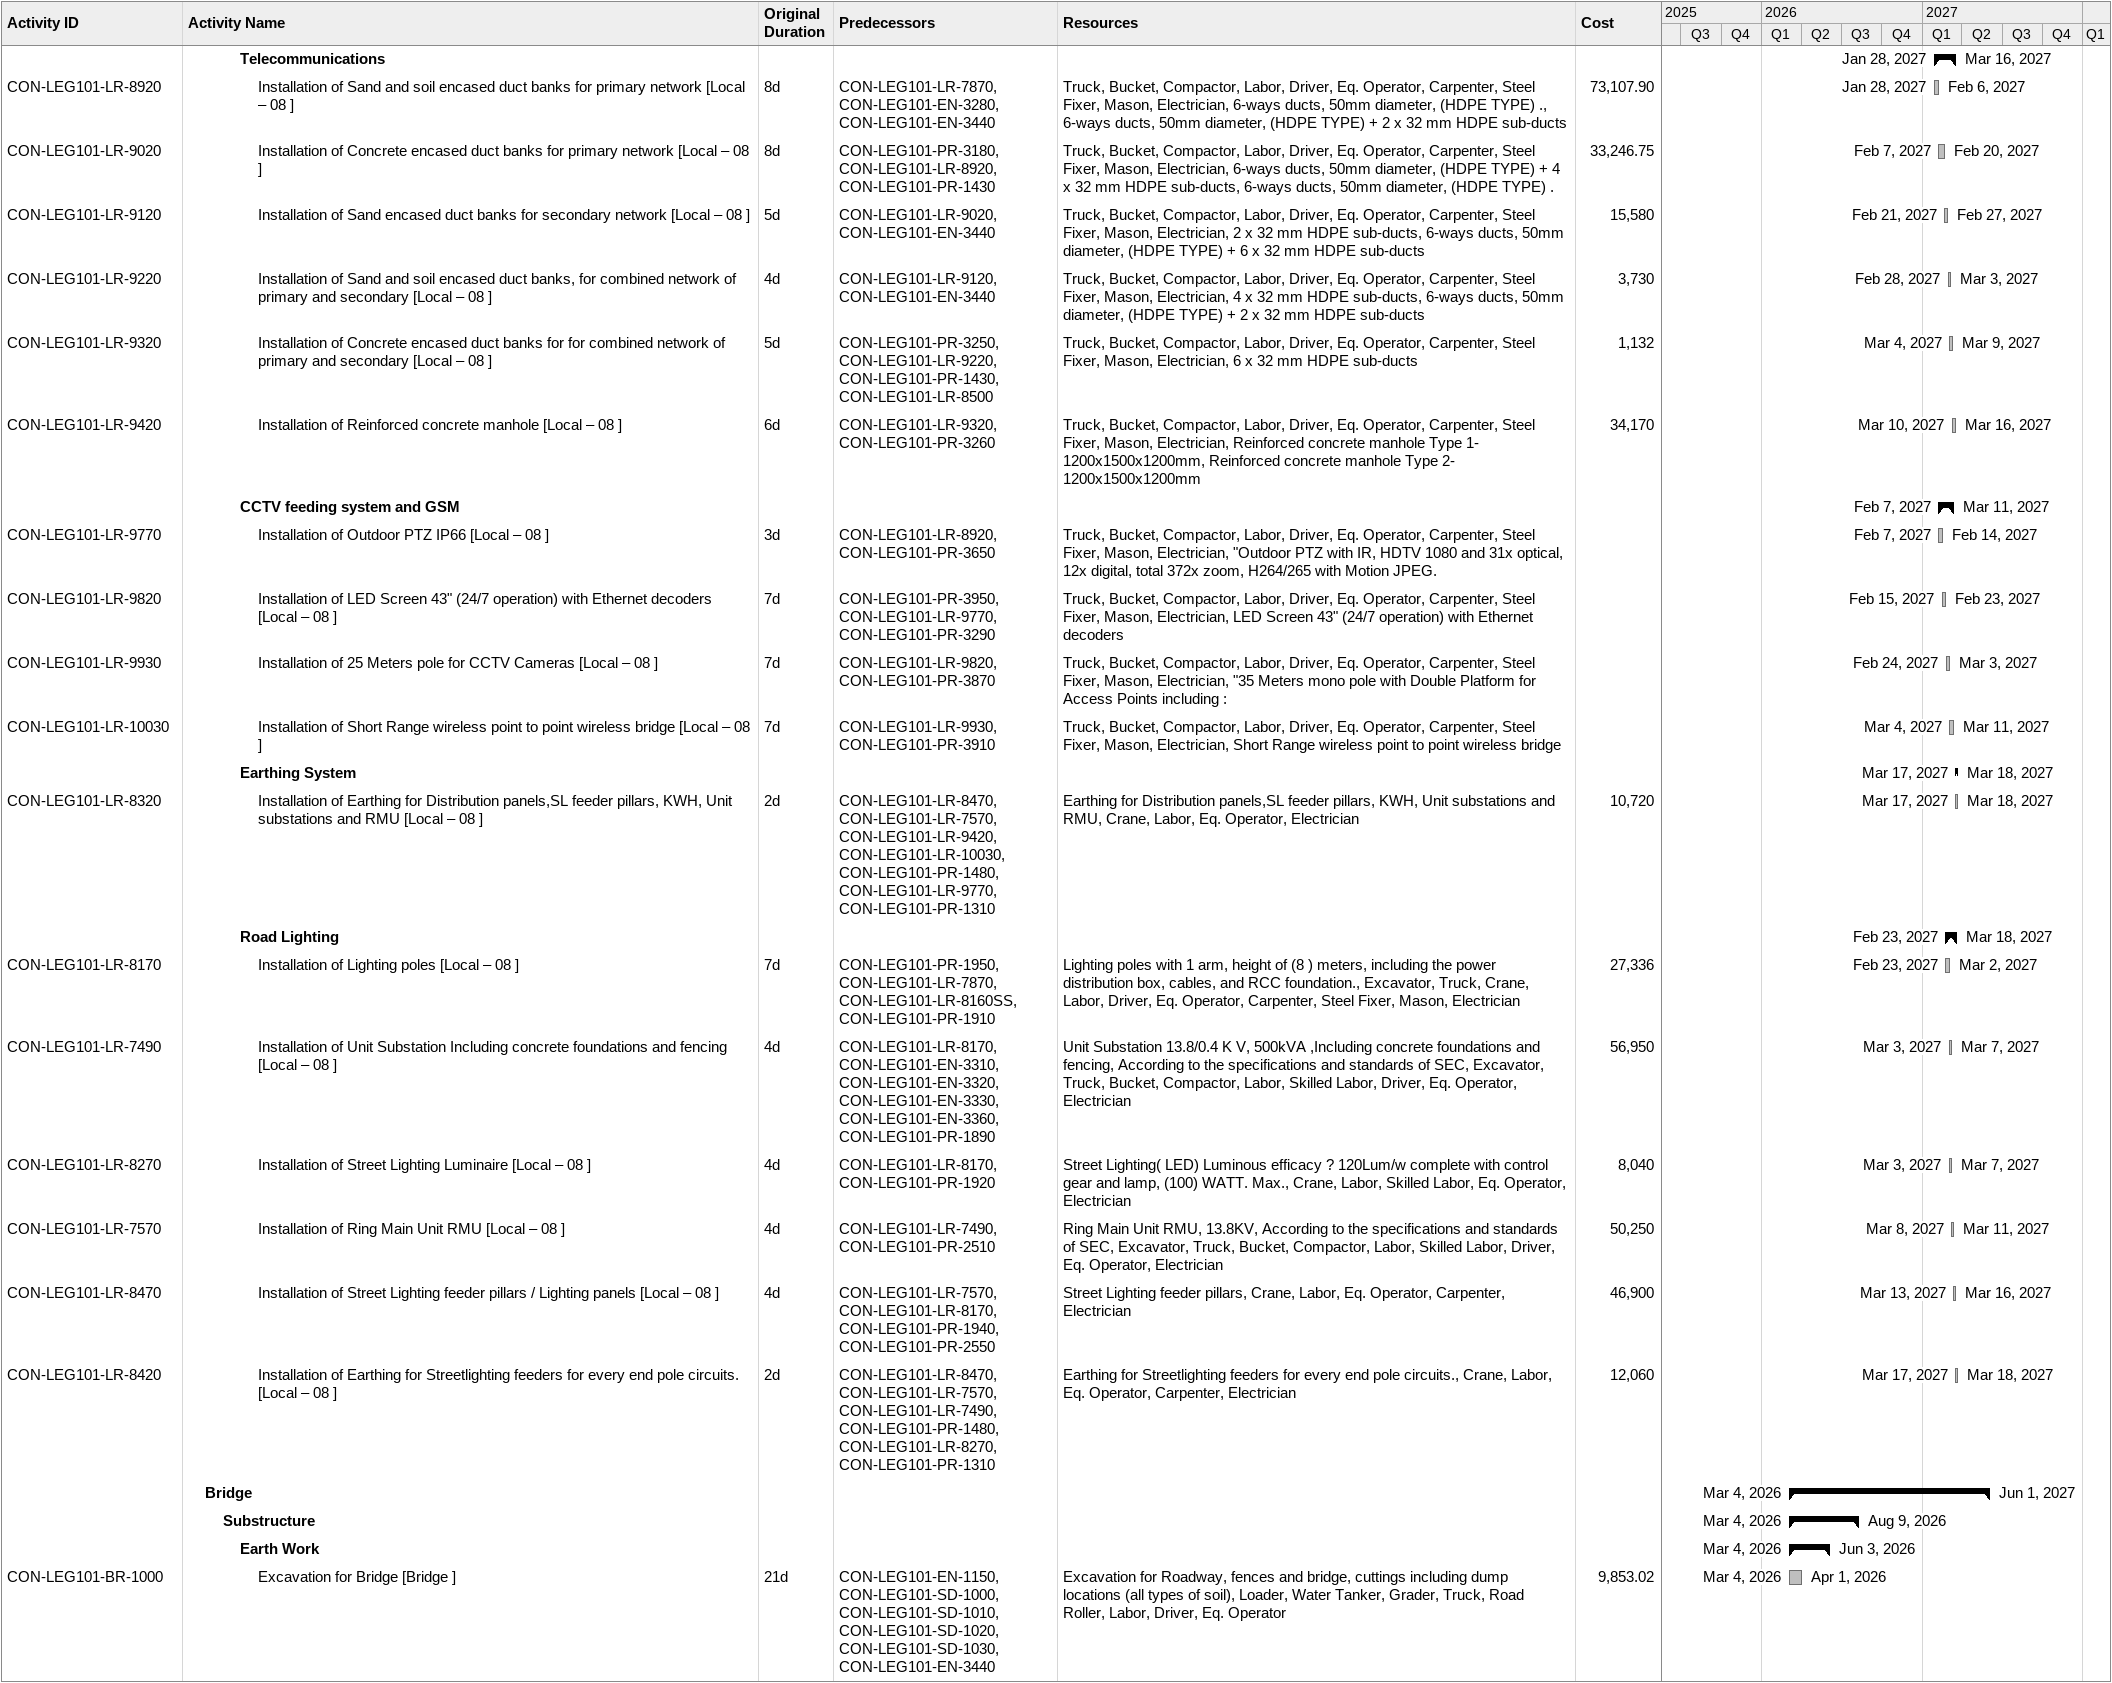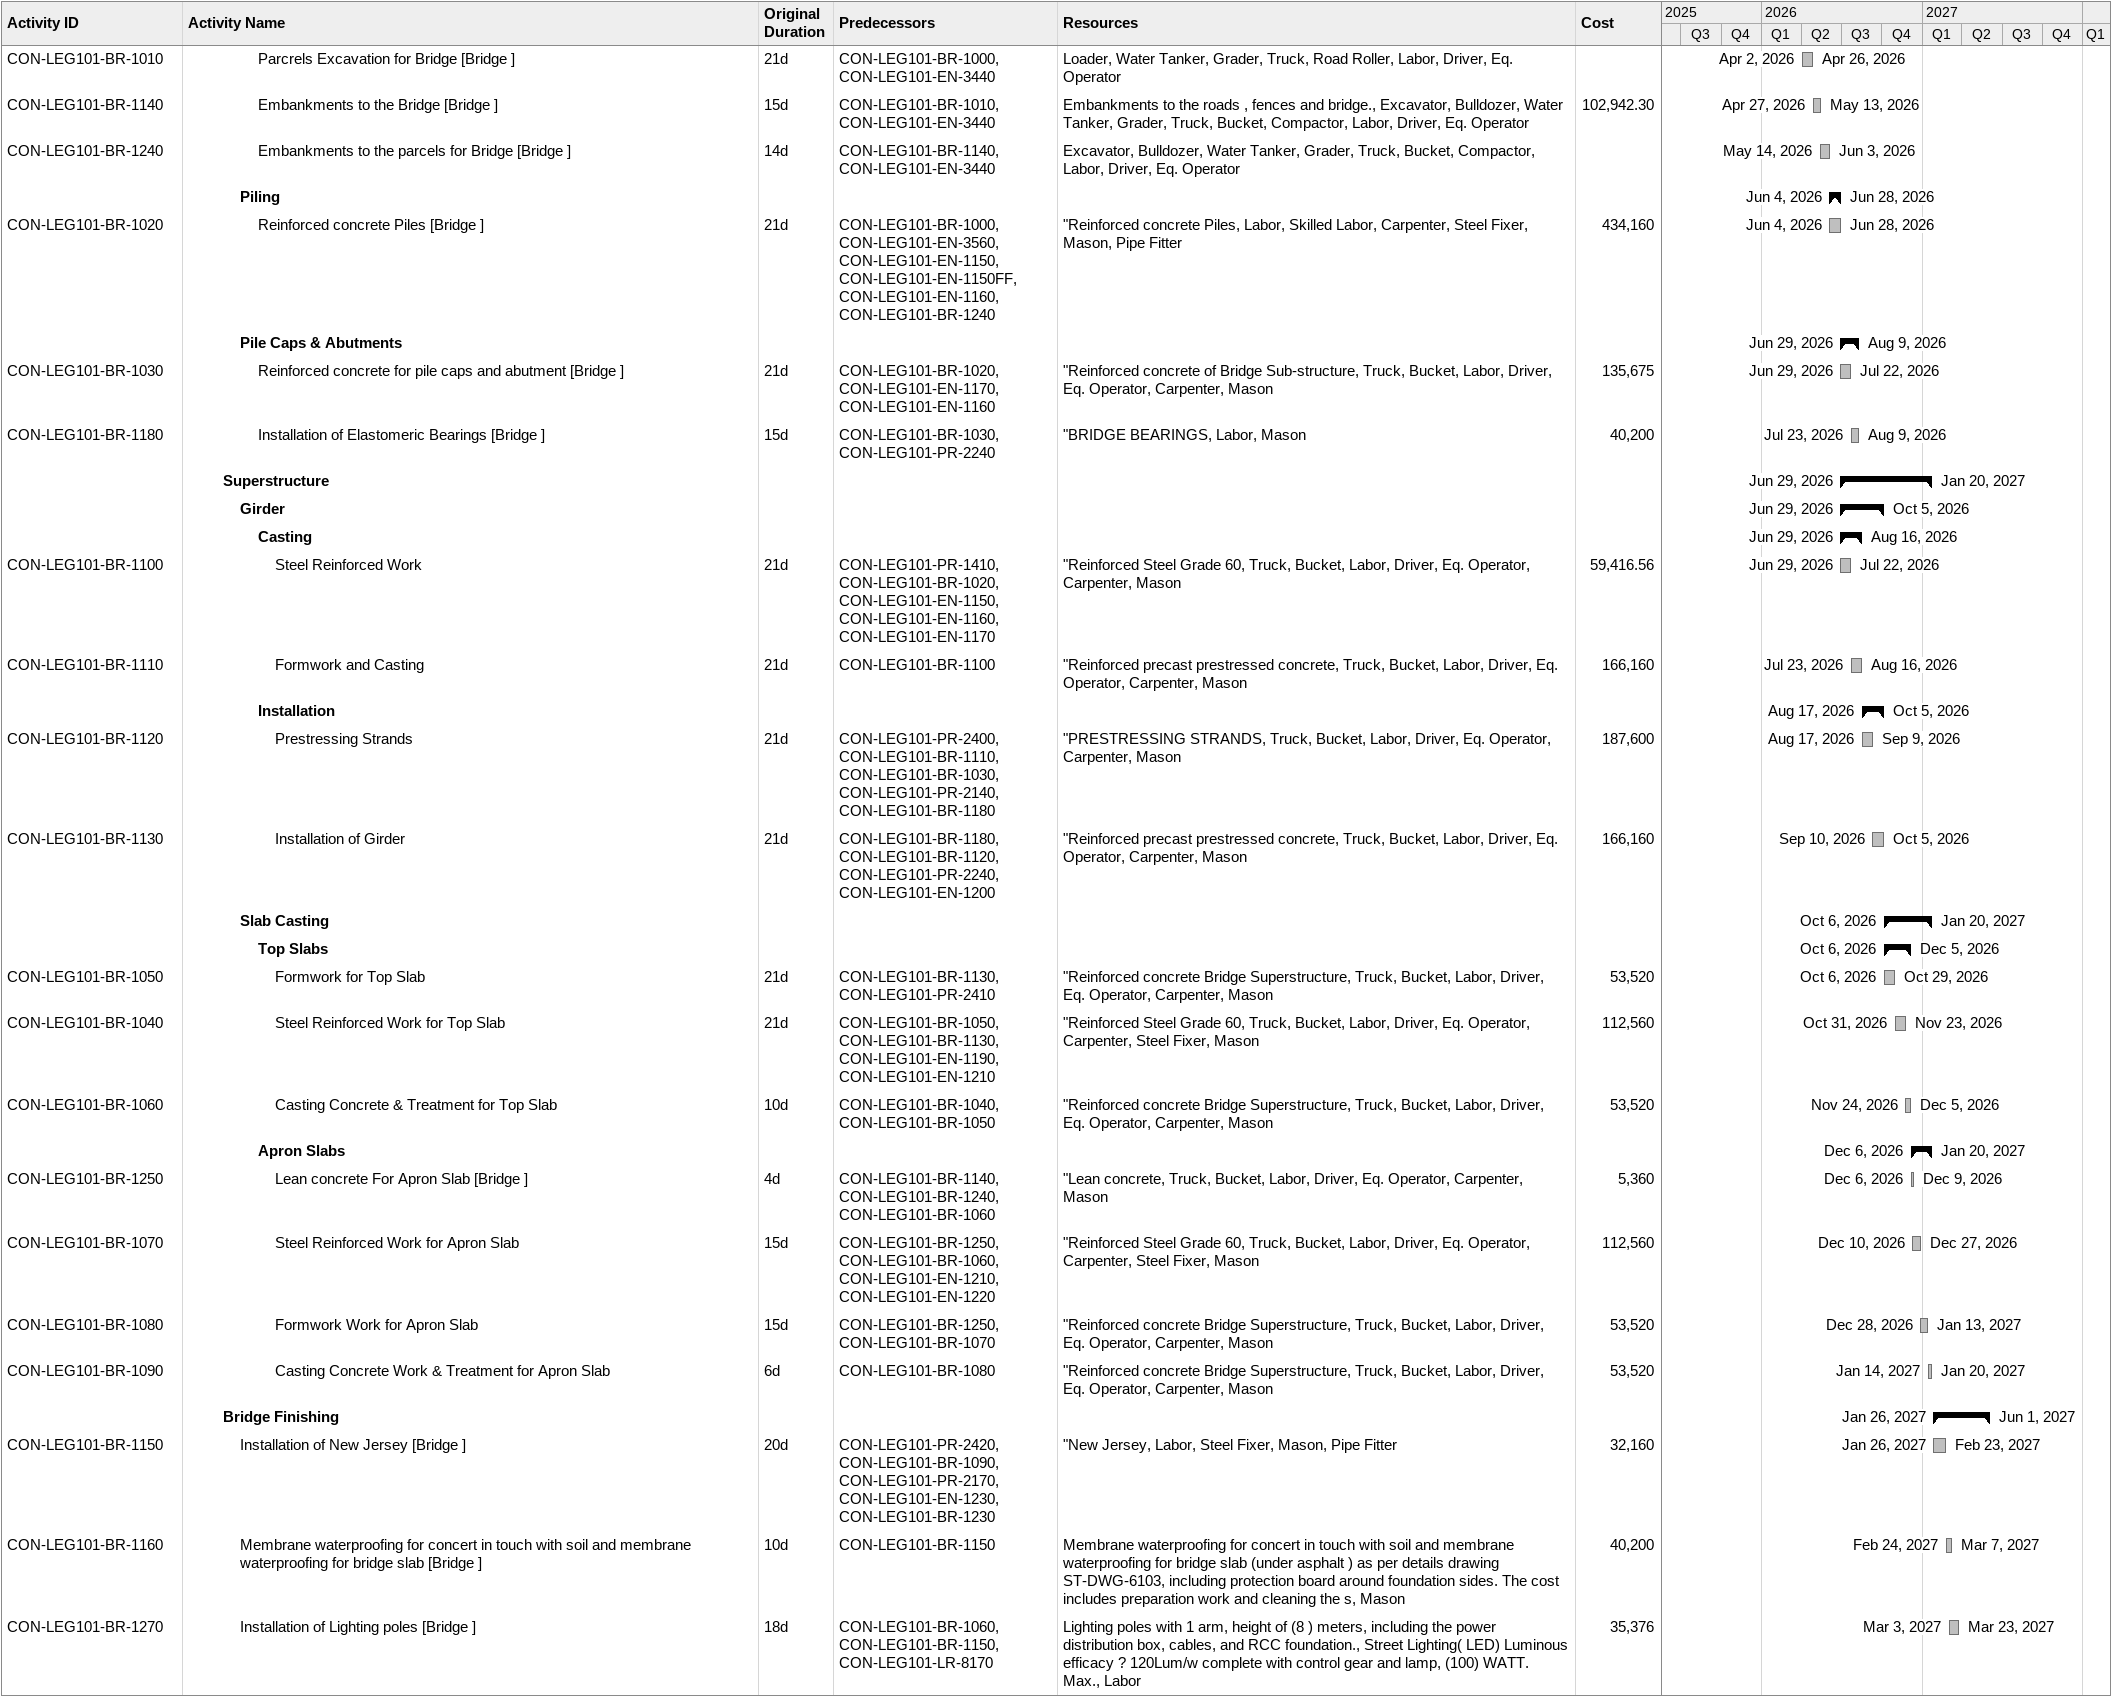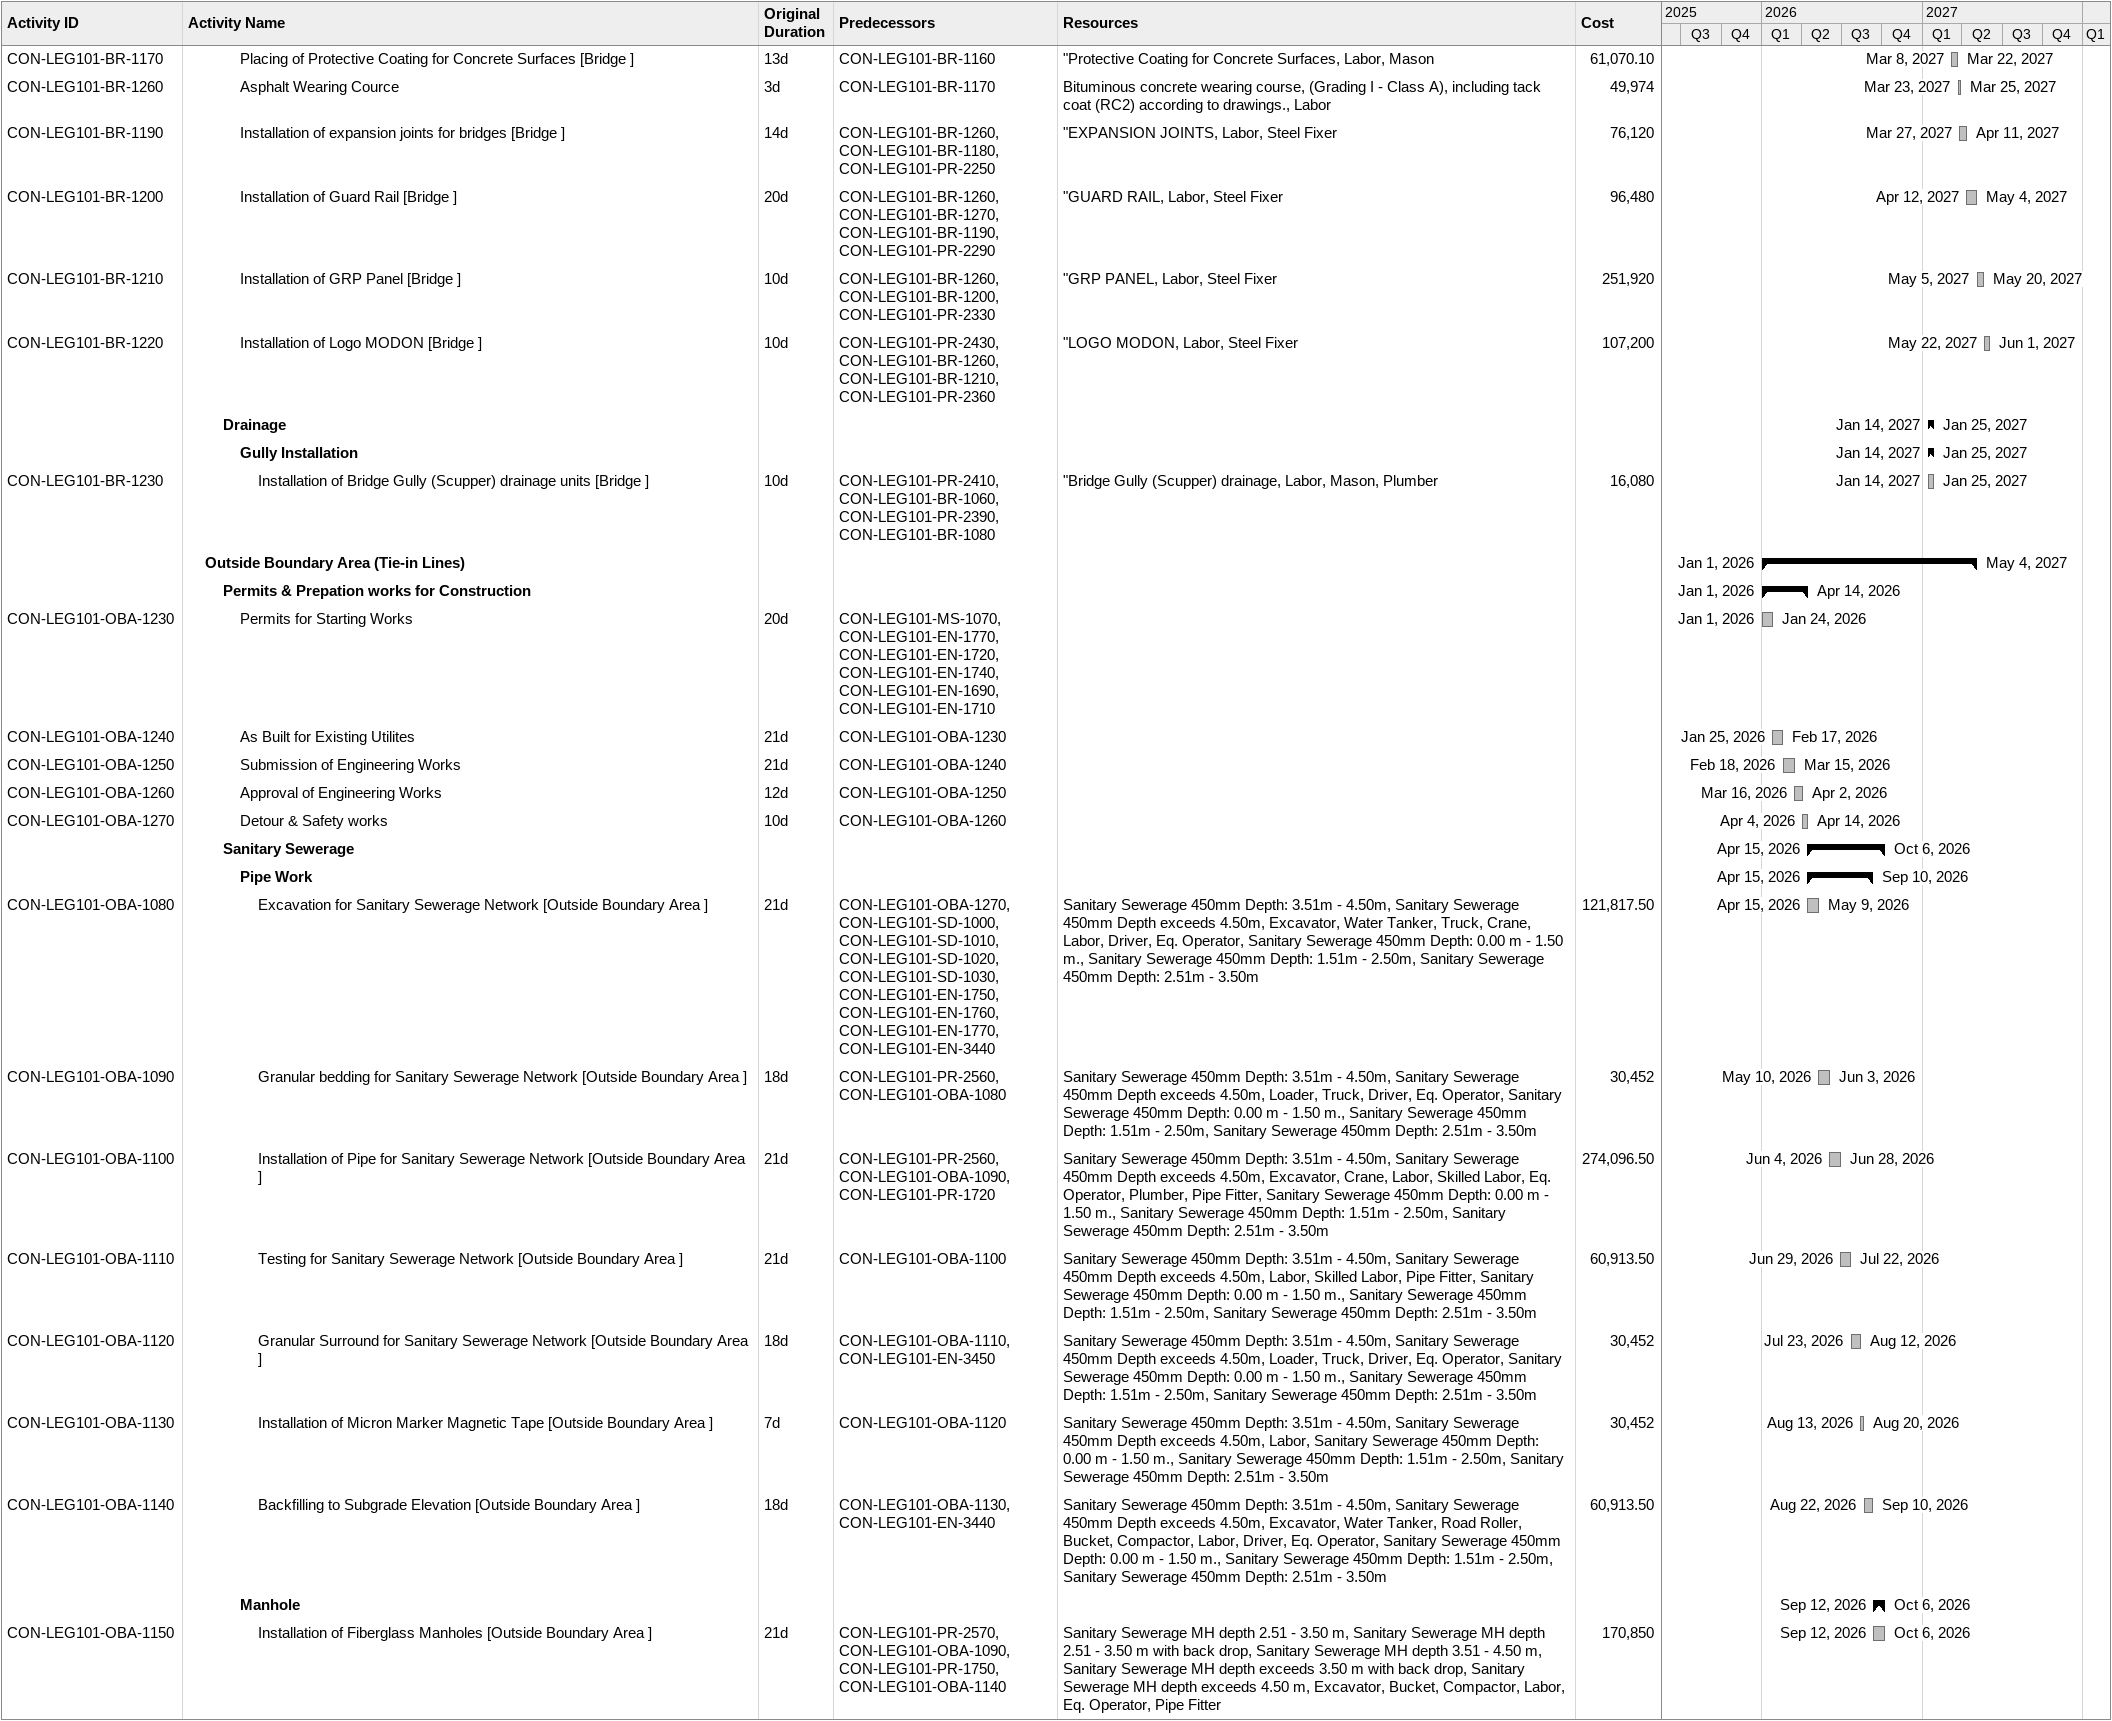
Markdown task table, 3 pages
| ID | Level | Task | Original duration | Start | Finish | Predecessors | Resources | Cost |
|---|---|---|---|---|---|---|---|---|
|  | 4 | **Telecommunications** |  | 2027-01-28 | 2027-03-16 |  |  |  |
| CON-LEG101-LR-8920 | 5 | Installation of Sand and soil encased duct banks for primary network [Local – 08 ] | 8d | 2027-01-28 | 2027-02-06 | CON-LEG101-LR-7870, CON-LEG101-EN-3280, CON-LEG101-EN-3440 | Truck, Bucket, Compactor, Labor, Driver, Eq. Operator, Carpenter, Steel Fixer, Mason, Electrician, 6-ways ducts, 50mm diameter, (HDPE TYPE) ., 6-ways ducts, 50mm diameter, (HDPE TYPE) + 2 x 32 mm HDPE sub-ducts | 73107.90 |
| CON-LEG101-LR-9020 | 5 | Installation of Concrete encased duct banks for primary network [Local – 08 ] | 8d | 2027-02-07 | 2027-02-20 | CON-LEG101-PR-3180, CON-LEG101-LR-8920, CON-LEG101-PR-1430 | Truck, Bucket, Compactor, Labor, Driver, Eq. Operator, Carpenter, Steel Fixer, Mason, Electrician, 6-ways ducts, 50mm diameter, (HDPE TYPE) + 4 x 32 mm HDPE sub-ducts, 6-ways ducts, 50mm diameter, (HDPE TYPE) . | 33246.75 |
| CON-LEG101-LR-9120 | 5 | Installation of Sand encased duct banks for secondary network [Local – 08 ] | 5d | 2027-02-21 | 2027-02-27 | CON-LEG101-LR-9020, CON-LEG101-EN-3440 | Truck, Bucket, Compactor, Labor, Driver, Eq. Operator, Carpenter, Steel Fixer, Mason, Electrician, 2 x 32 mm HDPE sub-ducts, 6-ways ducts, 50mm diameter, (HDPE TYPE) + 6 x 32 mm HDPE sub-ducts | 15580 |
| CON-LEG101-LR-9220 | 5 | Installation of Sand and soil encased duct banks, for combined network of primary and secondary [Local – 08 ] | 4d | 2027-02-28 | 2027-03-03 | CON-LEG101-LR-9120, CON-LEG101-EN-3440 | Truck, Bucket, Compactor, Labor, Driver, Eq. Operator, Carpenter, Steel Fixer, Mason, Electrician, 4 x 32 mm HDPE sub-ducts, 6-ways ducts, 50mm diameter, (HDPE TYPE) + 2 x 32 mm HDPE sub-ducts | 3730 |
| CON-LEG101-LR-9320 | 5 | Installation of Concrete encased duct banks for for combined network of primary and secondary [Local – 08 ] | 5d | 2027-03-04 | 2027-03-09 | CON-LEG101-PR-3250, CON-LEG101-LR-9220, CON-LEG101-PR-1430, CON-LEG101-LR-8500 | Truck, Bucket, Compactor, Labor, Driver, Eq. Operator, Carpenter, Steel Fixer, Mason, Electrician, 6 x 32 mm HDPE sub-ducts | 1132 |
| CON-LEG101-LR-9420 | 5 | Installation of Reinforced concrete manhole [Local – 08 ] | 6d | 2027-03-10 | 2027-03-16 | CON-LEG101-LR-9320, CON-LEG101-PR-3260 | Truck, Bucket, Compactor, Labor, Driver, Eq. Operator, Carpenter, Steel Fixer, Mason, Electrician, Reinforced concrete manhole Type 1- 1200x1500x1200mm, Reinforced concrete manhole Type 2- 1200x1500x1200mm | 34170 |
|  | 4 | **CCTV feeding system and GSM** |  | 2027-02-07 | 2027-03-11 |  |  |  |
| CON-LEG101-LR-9770 | 5 | Installation of Outdoor PTZ IP66 [Local – 08 ] | 3d | 2027-02-07 | 2027-02-14 | CON-LEG101-LR-8920, CON-LEG101-PR-3650 | Truck, Bucket, Compactor, Labor, Driver, Eq. Operator, Carpenter, Steel Fixer, Mason, Electrician, "Outdoor PTZ with IR, HDTV 1080 and 31x optical, 12x digital, total 372x zoom, H264/265 with Motion JPEG. |  |
| CON-LEG101-LR-9820 | 5 | Installation of LED Screen 43" (24/7 operation) with Ethernet decoders [Local – 08 ] | 7d | 2027-02-15 | 2027-02-23 | CON-LEG101-PR-3950, CON-LEG101-LR-9770, CON-LEG101-PR-3290 | Truck, Bucket, Compactor, Labor, Driver, Eq. Operator, Carpenter, Steel Fixer, Mason, Electrician, LED Screen 43" (24/7 operation) with Ethernet decoders |  |
| CON-LEG101-LR-9930 | 5 | Installation of 25 Meters pole for CCTV Cameras [Local – 08 ] | 7d | 2027-02-24 | 2027-03-03 | CON-LEG101-LR-9820, CON-LEG101-PR-3870 | Truck, Bucket, Compactor, Labor, Driver, Eq. Operator, Carpenter, Steel Fixer, Mason, Electrician, "35 Meters mono pole with Double Platform for Access Points including : |  |
| CON-LEG101-LR-10030 | 5 | Installation of Short Range wireless point to point wireless bridge [Local – 08 ] | 7d | 2027-03-04 | 2027-03-11 | CON-LEG101-LR-9930, CON-LEG101-PR-3910 | Truck, Bucket, Compactor, Labor, Driver, Eq. Operator, Carpenter, Steel Fixer, Mason, Electrician, Short Range wireless point to point wireless bridge |  |
|  | 4 | **Earthing System** |  | 2027-03-17 | 2027-03-18 |  |  |  |
| CON-LEG101-LR-8320 | 5 | Installation of Earthing for Distribution panels,SL feeder pillars, KWH, Unit substations and RMU [Local – 08 ] | 2d | 2027-03-17 | 2027-03-18 | CON-LEG101-LR-8470, CON-LEG101-LR-7570, CON-LEG101-LR-9420, CON-LEG101-LR-10030, CON-LEG101-PR-1480, CON-LEG101-LR-9770, CON-LEG101-PR-1310 | Earthing for Distribution panels,SL feeder pillars, KWH, Unit substations and RMU, Crane, Labor, Eq. Operator, Electrician | 10720 |
|  | 4 | **Road Lighting** |  | 2027-02-23 | 2027-03-18 |  |  |  |
| CON-LEG101-LR-8170 | 5 | Installation of Lighting poles [Local – 08 ] | 7d | 2027-02-23 | 2027-03-02 | CON-LEG101-PR-1950, CON-LEG101-LR-7870, CON-LEG101-LR-8160SS, CON-LEG101-PR-1910 | Lighting poles with 1 arm, height of (8 ) meters, including the power distribution box, cables, and RCC foundation., Excavator, Truck, Crane, Labor, Driver, Eq. Operator, Carpenter, Steel Fixer, Mason, Electrician | 27336 |
| CON-LEG101-LR-7490 | 5 | Installation of Unit Substation Including concrete foundations and fencing [Local – 08 ] | 4d | 2027-03-03 | 2027-03-07 | CON-LEG101-LR-8170, CON-LEG101-EN-3310, CON-LEG101-EN-3320, CON-LEG101-EN-3330, CON-LEG101-EN-3360, CON-LEG101-PR-1890 | Unit Substation 13.8/0.4 K V, 500kVA ,Including concrete foundations and fencing, According to the specifications and standards of SEC, Excavator, Truck, Bucket, Compactor, Labor, Skilled Labor, Driver, Eq. Operator, Electrician | 56950 |
| CON-LEG101-LR-8270 | 5 | Installation of Street Lighting Luminaire [Local – 08 ] | 4d | 2027-03-03 | 2027-03-07 | CON-LEG101-LR-8170, CON-LEG101-PR-1920 | Street Lighting( LED) Luminous efficacy ? 120Lum/w complete with control gear and lamp, (100) WATT. Max., Crane, Labor, Skilled Labor, Eq. Operator, Electrician | 8040 |
| CON-LEG101-LR-7570 | 5 | Installation of Ring Main Unit RMU [Local – 08 ] | 4d | 2027-03-08 | 2027-03-11 | CON-LEG101-LR-7490, CON-LEG101-PR-2510 | Ring Main Unit RMU, 13.8KV, According to the specifications and standards of SEC, Excavator, Truck, Bucket, Compactor, Labor, Skilled Labor, Driver, Eq. Operator, Electrician | 50250 |
| CON-LEG101-LR-8470 | 5 | Installation of Street Lighting feeder pillars / Lighting panels [Local – 08 ] | 4d | 2027-03-13 | 2027-03-16 | CON-LEG101-LR-7570, CON-LEG101-LR-8170, CON-LEG101-PR-1940, CON-LEG101-PR-2550 | Street Lighting feeder pillars, Crane, Labor, Eq. Operator, Carpenter, Electrician | 46900 |
| CON-LEG101-LR-8420 | 5 | Installation of Earthing for Streetlighting feeders for every end pole circuits. [Local – 08 ] | 2d | 2027-03-17 | 2027-03-18 | CON-LEG101-LR-8470, CON-LEG101-LR-7570, CON-LEG101-LR-7490, CON-LEG101-PR-1480, CON-LEG101-LR-8270, CON-LEG101-PR-1310 | Earthing for Streetlighting feeders for every end pole circuits., Crane, Labor, Eq. Operator, Carpenter, Electrician | 12060 |
|  | 2 | **Bridge** |  | 2026-03-04 | 2027-06-01 |  |  |  |
|  | 3 | **Substructure** |  | 2026-03-04 | 2026-08-09 |  |  |  |
|  | 4 | **Earth Work** |  | 2026-03-04 | 2026-06-03 |  |  |  |
| CON-LEG101-BR-1000 | 5 | Excavation for Bridge [Bridge ] | 21d | 2026-03-04 | 2026-04-01 | CON-LEG101-EN-1150, CON-LEG101-SD-1000, CON-LEG101-SD-1010, CON-LEG101-SD-1020, CON-LEG101-SD-1030, CON-LEG101-EN-3440 | Excavation for Roadway, fences and bridge, cuttings including dump locations (all types of soil), Loader, Water Tanker, Grader, Truck, Road Roller, Labor, Driver, Eq. Operator | 9853.02 |
| CON-LEG101-BR-1010 | 5 | Parcrels Excavation for Bridge [Bridge ] | 21d | 2026-04-02 | 2026-04-26 | CON-LEG101-BR-1000, CON-LEG101-EN-3440 | Loader, Water Tanker, Grader, Truck, Road Roller, Labor, Driver, Eq. Operator |  |
| CON-LEG101-BR-1140 | 5 | Embankments to the Bridge [Bridge ] | 15d | 2026-04-27 | 2026-05-13 | CON-LEG101-BR-1010, CON-LEG101-EN-3440 | Embankments to the roads , fences and bridge., Excavator, Bulldozer, Water Tanker, Grader, Truck, Bucket, Compactor, Labor, Driver, Eq. Operator | 102942.30 |
| CON-LEG101-BR-1240 | 5 | Embankments to the parcels for Bridge [Bridge ] | 14d | 2026-05-14 | 2026-06-03 | CON-LEG101-BR-1140, CON-LEG101-EN-3440 | Excavator, Bulldozer, Water Tanker, Grader, Truck, Bucket, Compactor, Labor, Driver, Eq. Operator |  |
|  | 4 | **Piling** |  | 2026-06-04 | 2026-06-28 |  |  |  |
| CON-LEG101-BR-1020 | 5 | Reinforced concrete Piles [Bridge ] | 21d | 2026-06-04 | 2026-06-28 | CON-LEG101-BR-1000, CON-LEG101-EN-3560, CON-LEG101-EN-1150, CON-LEG101-EN-1150FF, CON-LEG101-EN-1160, CON-LEG101-BR-1240 | "Reinforced concrete Piles, Labor, Skilled Labor, Carpenter, Steel Fixer, Mason, Pipe Fitter | 434160 |
|  | 4 | **Pile Caps & Abutments** |  | 2026-06-29 | 2026-08-09 |  |  |  |
| CON-LEG101-BR-1030 | 5 | Reinforced concrete for pile caps and abutment [Bridge ] | 21d | 2026-06-29 | 2026-07-22 | CON-LEG101-BR-1020, CON-LEG101-EN-1170, CON-LEG101-EN-1160 | "Reinforced concrete of Bridge Sub-structure, Truck, Bucket, Labor, Driver, Eq. Operator, Carpenter, Mason | 135675 |
| CON-LEG101-BR-1180 | 5 | Installation of Elastomeric Bearings [Bridge ] | 15d | 2026-07-23 | 2026-08-09 | CON-LEG101-BR-1030, CON-LEG101-PR-2240 | "BRIDGE BEARINGS, Labor, Mason | 40200 |
|  | 3 | **Superstructure** |  | 2026-06-29 | 2027-01-20 |  |  |  |
|  | 4 | **Girder** |  | 2026-06-29 | 2026-10-05 |  |  |  |
|  | 5 | **Casting** |  | 2026-06-29 | 2026-08-16 |  |  |  |
| CON-LEG101-BR-1100 | 6 | Steel Reinforced Work | 21d | 2026-06-29 | 2026-07-22 | CON-LEG101-PR-1410, CON-LEG101-BR-1020, CON-LEG101-EN-1150, CON-LEG101-EN-1160, CON-LEG101-EN-1170 | "Reinforced Steel Grade 60, Truck, Bucket, Labor, Driver, Eq. Operator, Carpenter, Mason | 59416.56 |
| CON-LEG101-BR-1110 | 6 | Formwork and Casting | 21d | 2026-07-23 | 2026-08-16 | CON-LEG101-BR-1100 | "Reinforced precast prestressed concrete, Truck, Bucket, Labor, Driver, Eq. Operator, Carpenter, Mason | 166160 |
|  | 5 | **Installation** |  | 2026-08-17 | 2026-10-05 |  |  |  |
| CON-LEG101-BR-1120 | 6 | Prestressing Strands | 21d | 2026-08-17 | 2026-09-09 | CON-LEG101-PR-2400, CON-LEG101-BR-1110, CON-LEG101-BR-1030, CON-LEG101-PR-2140, CON-LEG101-BR-1180 | "PRESTRESSING STRANDS, Truck, Bucket, Labor, Driver, Eq. Operator, Carpenter, Mason | 187600 |
| CON-LEG101-BR-1130 | 6 | Installation of Girder | 21d | 2026-09-10 | 2026-10-05 | CON-LEG101-BR-1180, CON-LEG101-BR-1120, CON-LEG101-PR-2240, CON-LEG101-EN-1200 | "Reinforced precast prestressed concrete, Truck, Bucket, Labor, Driver, Eq. Operator, Carpenter, Mason | 166160 |
|  | 4 | **Slab Casting** |  | 2026-10-06 | 2027-01-20 |  |  |  |
|  | 5 | **Top Slabs** |  | 2026-10-06 | 2026-12-05 |  |  |  |
| CON-LEG101-BR-1050 | 6 | Formwork for Top Slab | 21d | 2026-10-06 | 2026-10-29 | CON-LEG101-BR-1130, CON-LEG101-PR-2410 | "Reinforced concrete Bridge Superstructure, Truck, Bucket, Labor, Driver, Eq. Operator, Carpenter, Mason | 53520 |
| CON-LEG101-BR-1040 | 6 | Steel Reinforced Work for Top Slab | 21d | 2026-10-31 | 2026-11-23 | CON-LEG101-BR-1050, CON-LEG101-BR-1130, CON-LEG101-EN-1190, CON-LEG101-EN-1210 | "Reinforced Steel Grade 60, Truck, Bucket, Labor, Driver, Eq. Operator, Carpenter, Steel Fixer, Mason | 112560 |
| CON-LEG101-BR-1060 | 6 | Casting Concrete & Treatment for Top Slab | 10d | 2026-11-24 | 2026-12-05 | CON-LEG101-BR-1040, CON-LEG101-BR-1050 | "Reinforced concrete Bridge Superstructure, Truck, Bucket, Labor, Driver, Eq. Operator, Carpenter, Mason | 53520 |
|  | 5 | **Apron Slabs** |  | 2026-12-06 | 2027-01-20 |  |  |  |
| CON-LEG101-BR-1250 | 6 | Lean concrete For Apron Slab [Bridge ] | 4d | 2026-12-06 | 2026-12-09 | CON-LEG101-BR-1140, CON-LEG101-BR-1240, CON-LEG101-BR-1060 | "Lean concrete, Truck, Bucket, Labor, Driver, Eq. Operator, Carpenter, Mason | 5360 |
| CON-LEG101-BR-1070 | 6 | Steel Reinforced Work for Apron Slab | 15d | 2026-12-10 | 2026-12-27 | CON-LEG101-BR-1250, CON-LEG101-BR-1060, CON-LEG101-EN-1210, CON-LEG101-EN-1220 | "Reinforced Steel Grade 60, Truck, Bucket, Labor, Driver, Eq. Operator, Carpenter, Steel Fixer, Mason | 112560 |
| CON-LEG101-BR-1080 | 6 | Formwork Work for Apron Slab | 15d | 2026-12-28 | 2027-01-13 | CON-LEG101-BR-1250, CON-LEG101-BR-1070 | "Reinforced concrete Bridge Superstructure, Truck, Bucket, Labor, Driver, Eq. Operator, Carpenter, Mason | 53520 |
| CON-LEG101-BR-1090 | 6 | Casting Concrete Work & Treatment for Apron Slab | 6d | 2027-01-14 | 2027-01-20 | CON-LEG101-BR-1080 | "Reinforced concrete Bridge Superstructure, Truck, Bucket, Labor, Driver, Eq. Operator, Carpenter, Mason | 53520 |
|  | 3 | **Bridge Finishing** |  | 2027-01-26 | 2027-06-01 |  |  |  |
| CON-LEG101-BR-1150 | 4 | Installation of New Jersey [Bridge ] | 20d | 2027-01-26 | 2027-02-23 | CON-LEG101-PR-2420, CON-LEG101-BR-1090, CON-LEG101-PR-2170, CON-LEG101-EN-1230, CON-LEG101-BR-1230 | "New Jersey, Labor, Steel Fixer, Mason, Pipe Fitter | 32160 |
| CON-LEG101-BR-1160 | 4 | Membrane waterproofing for concert in touch with soil and membrane waterproofing for bridge slab [Bridge ] | 10d | 2027-02-24 | 2027-03-07 | CON-LEG101-BR-1150 | Membrane waterproofing for concert in touch with soil and membrane waterproofing for bridge slab (under asphalt ) as per details drawing ST-DWG-6103, including protection board around foundation sides. The cost includes preparation work and cleaning the s, Mason | 40200 |
| CON-LEG101-BR-1270 | 4 | Installation of Lighting poles [Bridge ] | 18d | 2027-03-03 | 2027-03-23 | CON-LEG101-BR-1060, CON-LEG101-BR-1150, CON-LEG101-LR-8170 | Lighting poles with 1 arm, height of (8 ) meters, including the power distribution box, cables, and RCC foundation., Street Lighting( LED) Luminous efficacy ? 120Lum/w complete with control gear and lamp, (100) WATT. Max., Labor | 35376 |
| CON-LEG101-BR-1170 | 4 | Placing of Protective Coating for Concrete Surfaces [Bridge ] | 13d | 2027-03-08 | 2027-03-22 | CON-LEG101-BR-1160 | "Protective Coating for Concrete Surfaces, Labor, Mason | 61070.10 |
| CON-LEG101-BR-1260 | 4 | Asphalt Wearing Cource | 3d | 2027-03-23 | 2027-03-25 | CON-LEG101-BR-1170 | Bituminous concrete wearing course, (Grading I - Class A), including tack coat (RC2) according to drawings., Labor | 49974 |
| CON-LEG101-BR-1190 | 4 | Installation of expansion joints for bridges [Bridge ] | 14d | 2027-03-27 | 2027-04-11 | CON-LEG101-BR-1260, CON-LEG101-BR-1180, CON-LEG101-PR-2250 | "EXPANSION JOINTS, Labor, Steel Fixer | 76120 |
| CON-LEG101-BR-1200 | 4 | Installation of Guard Rail [Bridge ] | 20d | 2027-04-12 | 2027-05-04 | CON-LEG101-BR-1260, CON-LEG101-BR-1270, CON-LEG101-BR-1190, CON-LEG101-PR-2290 | "GUARD RAIL, Labor, Steel Fixer | 96480 |
| CON-LEG101-BR-1210 | 4 | Installation of GRP Panel [Bridge ] | 10d | 2027-05-05 | 2027-05-20 | CON-LEG101-BR-1260, CON-LEG101-BR-1200, CON-LEG101-PR-2330 | "GRP PANEL, Labor, Steel Fixer | 251920 |
| CON-LEG101-BR-1220 | 4 | Installation of Logo MODON [Bridge ] | 10d | 2027-05-22 | 2027-06-01 | CON-LEG101-PR-2430, CON-LEG101-BR-1260, CON-LEG101-BR-1210, CON-LEG101-PR-2360 | "LOGO MODON, Labor, Steel Fixer | 107200 |
|  | 3 | **Drainage** |  | 2027-01-14 | 2027-01-25 |  |  |  |
|  | 4 | **Gully Installation** |  | 2027-01-14 | 2027-01-25 |  |  |  |
| CON-LEG101-BR-1230 | 5 | Installation of Bridge Gully (Scupper) drainage units [Bridge ] | 10d | 2027-01-14 | 2027-01-25 | CON-LEG101-PR-2410, CON-LEG101-BR-1060, CON-LEG101-PR-2390, CON-LEG101-BR-1080 | "Bridge Gully (Scupper) drainage, Labor, Mason, Plumber | 16080 |
|  | 2 | **Outside Boundary Area (Tie-in Lines)** |  | 2026-01-01 | 2027-05-04 |  |  |  |
|  | 3 | **Permits & Prepation works for Construction** |  | 2026-01-01 | 2026-04-14 |  |  |  |
| CON-LEG101-OBA-1230 | 4 | Permits for Starting Works | 20d | 2026-01-01 | 2026-01-24 | CON-LEG101-MS-1070, CON-LEG101-EN-1770, CON-LEG101-EN-1720, CON-LEG101-EN-1740, CON-LEG101-EN-1690, CON-LEG101-EN-1710 |  |  |
| CON-LEG101-OBA-1240 | 4 | As Built for Existing Utilites | 21d | 2026-01-25 | 2026-02-17 | CON-LEG101-OBA-1230 |  |  |
| CON-LEG101-OBA-1250 | 4 | Submission of Engineering Works | 21d | 2026-02-18 | 2026-03-15 | CON-LEG101-OBA-1240 |  |  |
| CON-LEG101-OBA-1260 | 4 | Approval of Engineering Works | 12d | 2026-03-16 | 2026-04-02 | CON-LEG101-OBA-1250 |  |  |
| CON-LEG101-OBA-1270 | 4 | Detour & Safety works | 10d | 2026-04-04 | 2026-04-14 | CON-LEG101-OBA-1260 |  |  |
|  | 3 | **Sanitary Sewerage** |  | 2026-04-15 | 2026-10-06 |  |  |  |
|  | 4 | **Pipe Work** |  | 2026-04-15 | 2026-09-10 |  |  |  |
| CON-LEG101-OBA-1080 | 5 | Excavation for Sanitary Sewerage Network [Outside Boundary Area ] | 21d | 2026-04-15 | 2026-05-09 | CON-LEG101-OBA-1270, CON-LEG101-SD-1000, CON-LEG101-SD-1010, CON-LEG101-SD-1020, CON-LEG101-SD-1030, CON-LEG101-EN-1750, CON-LEG101-EN-1760, CON-LEG101-EN-1770, CON-LEG101-EN-3440 | Sanitary Sewerage 450mm Depth: 3.51m - 4.50m, Sanitary Sewerage 450mm Depth exceeds 4.50m, Excavator, Water Tanker, Truck, Crane, Labor, Driver, Eq. Operator, Sanitary Sewerage 450mm Depth: 0.00 m - 1.50 m., Sanitary Sewerage 450mm Depth: 1.51m - 2.50m, Sanitary Sewerage 450mm Depth: 2.51m - 3.50m | 121817.50 |
| CON-LEG101-OBA-1090 | 5 | Granular bedding for Sanitary Sewerage Network [Outside Boundary Area ] | 18d | 2026-05-10 | 2026-06-03 | CON-LEG101-PR-2560, CON-LEG101-OBA-1080 | Sanitary Sewerage 450mm Depth: 3.51m - 4.50m, Sanitary Sewerage 450mm Depth exceeds 4.50m, Loader, Truck, Driver, Eq. Operator, Sanitary Sewerage 450mm Depth: 0.00 m - 1.50 m., Sanitary Sewerage 450mm Depth: 1.51m - 2.50m, Sanitary Sewerage 450mm Depth: 2.51m - 3.50m | 30452 |
| CON-LEG101-OBA-1100 | 5 | Installation of Pipe for Sanitary Sewerage Network [Outside Boundary Area ] | 21d | 2026-06-04 | 2026-06-28 | CON-LEG101-PR-2560, CON-LEG101-OBA-1090, CON-LEG101-PR-1720 | Sanitary Sewerage 450mm Depth: 3.51m - 4.50m, Sanitary Sewerage 450mm Depth exceeds 4.50m, Excavator, Crane, Labor, Skilled Labor, Eq. Operator, Plumber, Pipe Fitter, Sanitary Sewerage 450mm Depth: 0.00 m - 1.50 m., Sanitary Sewerage 450mm Depth: 1.51m - 2.50m, Sanitary Sewerage 450mm Depth: 2.51m - 3.50m | 274096.50 |
| CON-LEG101-OBA-1110 | 5 | Testing for Sanitary Sewerage Network [Outside Boundary Area ] | 21d | 2026-06-29 | 2026-07-22 | CON-LEG101-OBA-1100 | Sanitary Sewerage 450mm Depth: 3.51m - 4.50m, Sanitary Sewerage 450mm Depth exceeds 4.50m, Labor, Skilled Labor, Pipe Fitter, Sanitary Sewerage 450mm Depth: 0.00 m - 1.50 m., Sanitary Sewerage 450mm Depth: 1.51m - 2.50m, Sanitary Sewerage 450mm Depth: 2.51m - 3.50m | 60913.50 |
| CON-LEG101-OBA-1120 | 5 | Granular Surround for Sanitary Sewerage Network [Outside Boundary Area ] | 18d | 2026-07-23 | 2026-08-12 | CON-LEG101-OBA-1110, CON-LEG101-EN-3450 | Sanitary Sewerage 450mm Depth: 3.51m - 4.50m, Sanitary Sewerage 450mm Depth exceeds 4.50m, Loader, Truck, Driver, Eq. Operator, Sanitary Sewerage 450mm Depth: 0.00 m - 1.50 m., Sanitary Sewerage 450mm Depth: 1.51m - 2.50m, Sanitary Sewerage 450mm Depth: 2.51m - 3.50m | 30452 |
| CON-LEG101-OBA-1130 | 5 | Installation of Micron Marker Magnetic Tape [Outside Boundary Area ] | 7d | 2026-08-13 | 2026-08-20 | CON-LEG101-OBA-1120 | Sanitary Sewerage 450mm Depth: 3.51m - 4.50m, Sanitary Sewerage 450mm Depth exceeds 4.50m, Labor, Sanitary Sewerage 450mm Depth: 0.00 m - 1.50 m., Sanitary Sewerage 450mm Depth: 1.51m - 2.50m, Sanitary Sewerage 450mm Depth: 2.51m - 3.50m | 30452 |
| CON-LEG101-OBA-1140 | 5 | Backfilling to Subgrade Elevation [Outside Boundary Area ] | 18d | 2026-08-22 | 2026-09-10 | CON-LEG101-OBA-1130, CON-LEG101-EN-3440 | Sanitary Sewerage 450mm Depth: 3.51m - 4.50m, Sanitary Sewerage 450mm Depth exceeds 4.50m, Excavator, Water Tanker, Road Roller, Bucket, Compactor, Labor, Driver, Eq. Operator, Sanitary Sewerage 450mm Depth: 0.00 m - 1.50 m., Sanitary Sewerage 450mm Depth: 1.51m - 2.50m, Sanitary Sewerage 450mm Depth: 2.51m - 3.50m | 60913.50 |
|  | 4 | **Manhole** |  | 2026-09-12 | 2026-10-06 |  |  |  |
| CON-LEG101-OBA-1150 | 5 | Installation of Fiberglass Manholes [Outside Boundary Area ] | 21d | 2026-09-12 | 2026-10-06 | CON-LEG101-PR-2570, CON-LEG101-OBA-1090, CON-LEG101-PR-1750, CON-LEG101-OBA-1140 | Sanitary Sewerage MH depth 2.51 - 3.50 m, Sanitary Sewerage MH depth 2.51 - 3.50 m with back drop, Sanitary Sewerage MH depth 3.51 - 4.50 m, Sanitary Sewerage MH depth exceeds 3.50 m with back drop, Sanitary Sewerage MH depth exceeds 4.50 m, Excavator, Bucket, Compactor, Labor, Eq. Operator, Pipe Fitter | 170850 |
